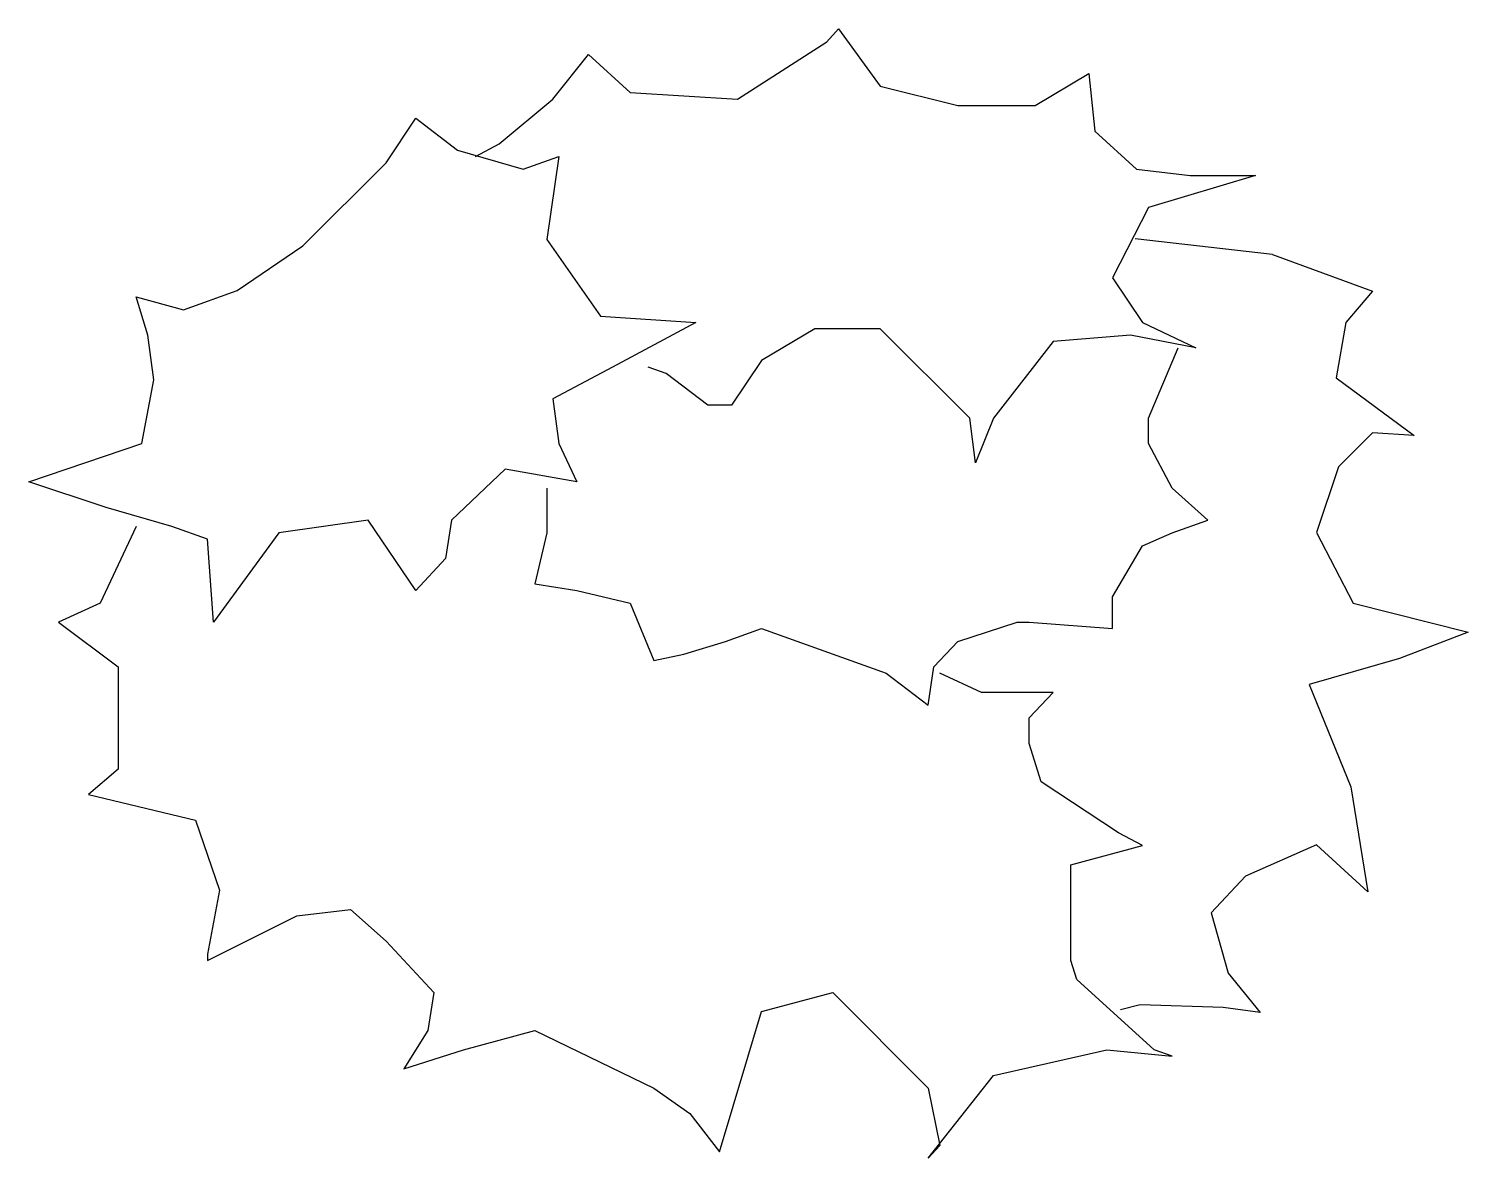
# Model space of a CAD drawing. Extents: x -7.2 to 6.4, y -5.4 to 5.3.
import ezdxf

# ---------------------------------------------------------------- set-up
doc = ezdxf.new("R2010")
doc.units = 0
doc.layers.get('0').update_dxf_attribs({"linetype": 'CONTINUOUS'})

msp = doc.modelspace()

# ---------------------------------------------------------------- linework, layer by layer
at = {"color": 0}
for p, q in [((0.358, 5.22), (0.471, 5.342)), ((0.471, 5.342), (0.866, 4.797)), ((-0.489, 4.676), (0.358, 5.22)), ((-2.239, 4.676), (-1.901, 5.099)), ((-1.901, 5.099), (-1.505, 4.737)), ((2.335, 4.616), (2.843, 4.919)), ((2.843, 4.919), (2.9, 4.373)), ((0.866, 4.797), (1.601, 4.616)), ((-2.747, 4.252), (-2.239, 4.676)), ((-1.505, 4.737), (-0.489, 4.676)), ((1.601, 4.616), (2.335, 4.616)), ((-3.82, 4.072), (-3.537, 4.495)), ((-3.537, 4.495), (-3.142, 4.192)), ((2.9, 4.373), (3.295, 4.011)), ((-2.974, 4.131), (-2.747, 4.252)), ((-3.142, 4.192), (-2.521, 4.011)), ((-2.521, 4.011), (-2.183, 4.131)), ((-2.183, 4.131), (-2.296, 3.345)), ((-2.183, 4.131), (-2.183, 4.131)), ((-4.61, 3.284), (-3.82, 4.072)), ((3.295, 4.011), (3.803, 3.95)), ((4.424, 3.95), (3.408, 3.648)), ((3.803, 3.95), (4.424, 3.95)), ((3.408, 3.648), (3.068, 2.982)), ((-5.233, 2.861), (-4.61, 3.284)), ((-2.296, 3.345), (-2.296, 3.345)), ((-2.296, 3.345), (-1.788, 2.619)), ((4.584, 3.203), (3.284, 3.352)), ((4.584, 3.203), (5.535, 2.855)), ((3.068, 2.982), (3.351, 2.558)), ((-6.079, 2.437), (-6.192, 2.801)), ((-6.192, 2.801), (-5.741, 2.679)), ((-5.741, 2.679), (-5.233, 2.861)), ((5.535, 2.855), (5.28, 2.556)), ((-1.788, 2.619), (-0.884, 2.558)), ((-0.884, 2.558), (-1.675, 2.135)), ((0.246, 2.498), (-0.262, 2.196)), ((0.866, 2.498), (0.246, 2.498)), ((1.714, 1.651), (0.866, 2.498)), ((3.351, 2.558), (3.859, 2.317)), ((5.28, 2.556), (5.188, 2.034)), ((-6.023, 2.014), (-6.079, 2.437)), ((2.504, 2.378), (1.939, 1.651)), ((3.238, 2.437), (2.504, 2.378)), ((3.859, 2.317), (3.238, 2.437)), ((-0.262, 2.196), (-0.545, 1.772)), ((3.408, 1.651), (3.69, 2.317)), ((-1.675, 2.135), (-2.239, 1.833)), ((-1.166, 2.075), (-1.336, 2.135)), ((-0.77, 1.772), (-1.166, 2.075)), ((-6.136, 1.41), (-6.023, 2.014)), ((5.188, 2.034), (5.93, 1.487)), ((-2.239, 1.833), (-2.183, 1.41)), ((-0.545, 1.772), (-0.77, 1.772)), ((1.77, 1.228), (1.714, 1.651)), ((1.939, 1.651), (1.77, 1.228)), ((3.408, 1.41), (3.408, 1.651)), ((5.535, 1.512), (5.21, 1.188)), ((5.93, 1.487), (5.535, 1.512)), ((-7.209, 1.046), (-6.136, 1.41)), ((-2.183, 1.41), (-2.013, 1.046)), ((3.633, 0.986), (3.408, 1.41)), ((-2.691, 1.167), (-3.199, 0.684)), ((-2.013, 1.046), (-2.691, 1.167)), ((5.21, 1.188), (5.002, 0.566)), ((-6.474, 0.804), (-7.209, 1.046)), ((-2.296, 0.986), (-2.296, 0.563)), ((-2.013, 1.046), (-2.013, 1.046)), ((3.973, 0.684), (3.633, 0.986)), ((-5.853, 0.622), (-6.474, 0.804)), ((-3.99, 0.684), (-4.837, 0.563)), ((-3.537, 0.017), (-3.99, 0.684)), ((-3.99, 0.684), (-3.99, 0.684)), ((-3.199, 0.684), (-3.256, 0.32)), ((3.633, 0.563), (3.973, 0.684)), ((-6.192, 0.622), (-6.531, -0.104)), ((-5.514, 0.502), (-5.853, 0.622)), ((-4.837, 0.563), (-5.458, -0.284)), ((-4.837, 0.563), (-4.837, 0.563)), ((-2.296, 0.563), (-2.409, 0.078)), ((3.351, 0.441), (3.633, 0.563)), ((5.002, 0.566), (5.35, -0.105)), ((-5.458, -0.284), (-5.514, 0.502)), ((3.068, -0.043), (3.351, 0.441)), ((-3.256, 0.32), (-3.537, 0.017)), ((-2.409, 0.078), (-2.013, 0.017)), ((-2.013, 0.017), (-1.505, -0.104)), ((-6.531, -0.104), (-6.926, -0.284)), ((-1.505, -0.104), (-1.28, -0.648)), ((3.068, -0.345), (3.068, -0.043)), ((5.35, -0.105), (6.441, -0.379)), ((-6.926, -0.284), (-6.361, -0.708)), ((-0.602, -0.466), (-0.262, -0.345)), ((-0.262, -0.345), (0.923, -0.769)), ((1.601, -0.466), (2.165, -0.284)), ((2.165, -0.284), (2.278, -0.284)), ((2.278, -0.284), (3.068, -0.345)), ((6.441, -0.379), (5.791, -0.627)), ((-0.997, -0.587), (-0.602, -0.466)), ((1.374, -0.708), (1.601, -0.466)), ((-1.28, -0.648), (-0.997, -0.587)), ((5.791, -0.627), (4.932, -0.876)), ((-6.361, -0.708), (-6.361, -1.374)), ((0.923, -0.769), (1.319, -1.072)), ((1.319, -1.072), (1.374, -0.708)), ((1.827, -0.951), (1.431, -0.769)), ((1.882, -0.951), (1.827, -0.951)), ((2.504, -0.951), (1.882, -0.951)), ((2.278, -1.192), (2.504, -0.951)), ((4.932, -0.876), (5.327, -1.846)), ((2.278, -1.434), (2.278, -1.192)), ((-6.361, -1.374), (-6.361, -1.677)), ((2.392, -1.798), (2.278, -1.434)), ((-6.361, -1.677), (-6.644, -1.919)), ((3.125, -2.281), (2.392, -1.798)), ((5.327, -1.846), (5.489, -2.841)), ((-6.644, -1.919), (-5.628, -2.16)), ((-5.628, -2.16), (-5.401, -2.825)), ((3.351, -2.402), (3.125, -2.281)), ((2.673, -2.584), (3.351, -2.402)), ((5.002, -2.394), (4.329, -2.692)), ((5.489, -2.841), (5.002, -2.394)), ((2.673, -3.492), (2.673, -2.584)), ((4.329, -2.692), (4.004, -3.041)), ((-5.401, -2.825), (-5.514, -3.431)), ((-5.514, -3.492), (-4.667, -3.068)), ((-4.667, -3.068), (-4.159, -3.007)), ((-4.159, -3.007), (-3.82, -3.31)), ((4.004, -3.041), (4.166, -3.613)), ((-3.82, -3.31), (-3.369, -3.795)), ((-5.514, -3.431), (-5.514, -3.492)), ((2.73, -3.672), (2.673, -3.492)), ((3.464, -4.339), (2.73, -3.672)), ((4.166, -3.613), (4.468, -3.985)), ((-3.369, -3.795), (-3.425, -4.157)), ((-0.262, -3.975), (0.415, -3.795)), ((0.415, -3.795), (1.319, -4.701)), ((3.33, -3.911), (3.144, -3.961)), ((4.119, -3.936), (3.33, -3.911)), ((4.468, -3.985), (4.119, -3.936)), ((-0.658, -5.307), (-0.262, -3.975)), ((-3.425, -4.157), (-3.651, -4.519)), ((-3.086, -4.339), (-2.409, -4.157)), ((-2.409, -4.157), (-2.409, -4.157)), ((-2.409, -4.157), (-1.28, -4.701)), ((-3.651, -4.519), (-3.086, -4.339)), ((1.939, -4.581), (3.013, -4.339)), ((3.013, -4.339), (3.633, -4.399)), ((3.633, -4.399), (3.464, -4.339)), ((1.319, -5.367), (1.939, -4.581)), ((-1.28, -4.701), (-0.94, -4.943)), ((1.319, -4.701), (1.431, -5.246)), ((-0.94, -4.943), (-0.658, -5.307)), ((1.431, -5.246), (1.319, -5.367))]:
    msp.add_line(p, q, dxfattribs=at)

doc.saveas('drawing.dxf')
